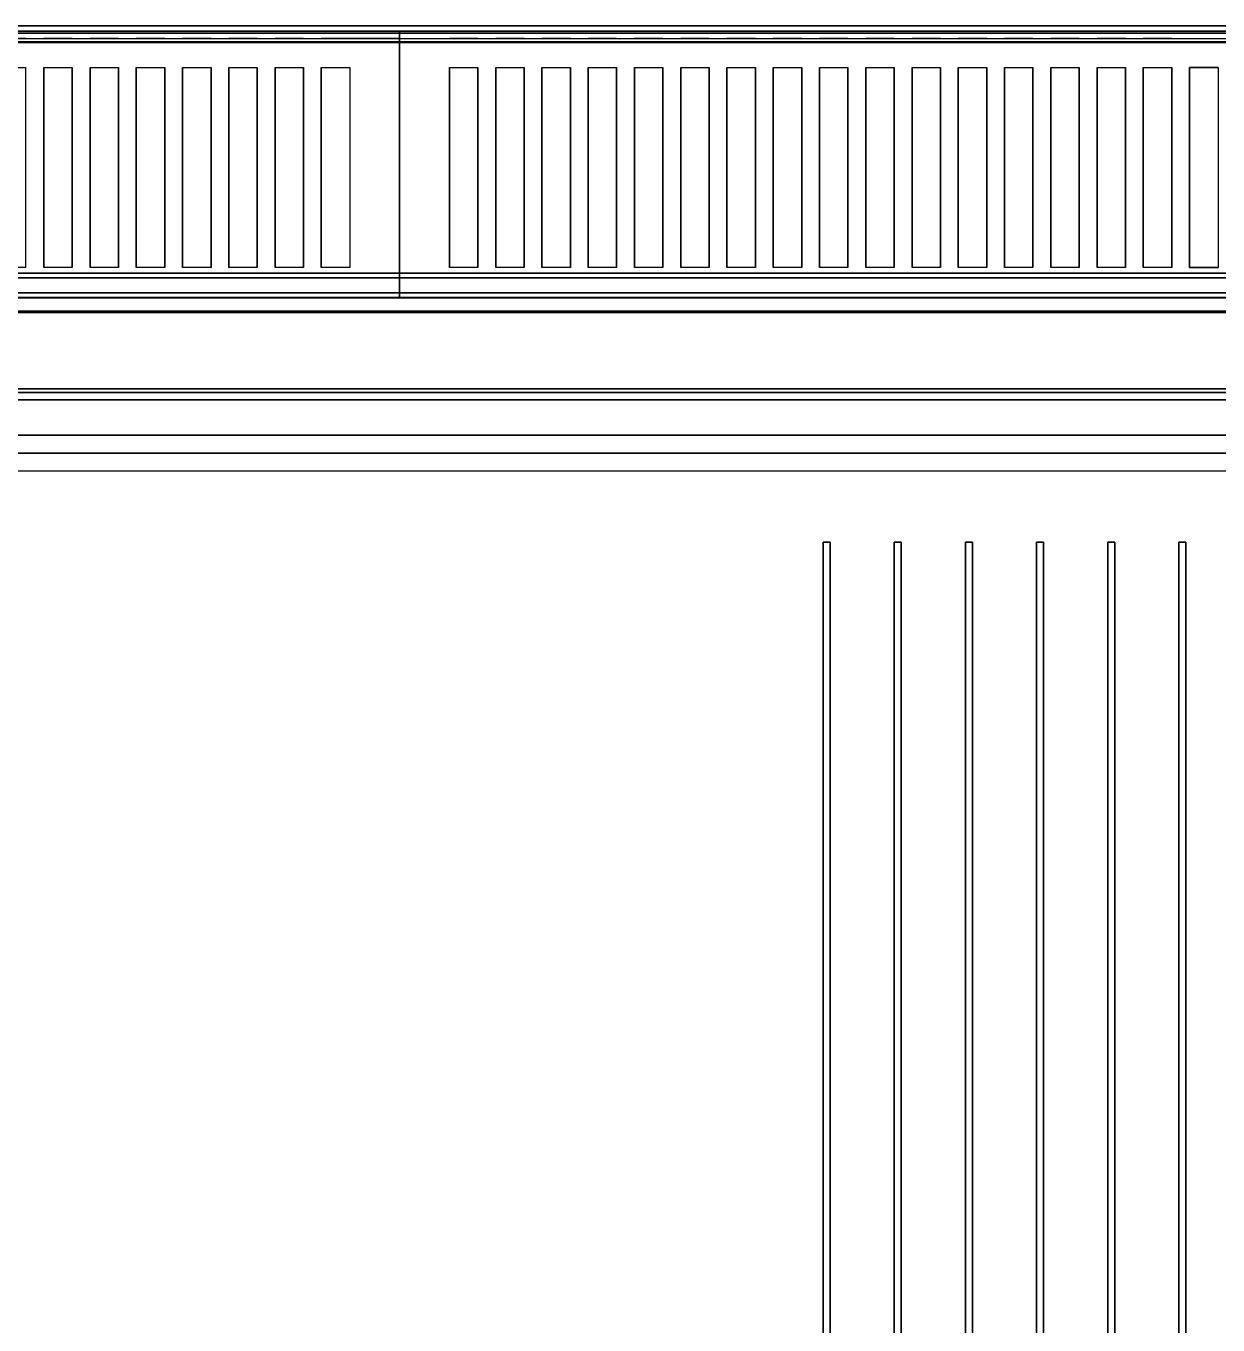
# Model space of a CAD drawing. Extents: x -1 to 801, y -731 to 1.
# Drawn here: x 295 to 630, y -365 to 0 of the extents above; entities that cross this region are included whole.
import ezdxf

# ---------------------------------------------------------------- set-up
doc = ezdxf.new("R2010")
doc.units = 0
for name, color, linetype in [('IQ_200_2D', 1, 'Continuous'), ('IQ_200_3D', 1, 'Continuous'), ('IQ_204_2D', 7, 'Continuous')]:
    doc.layers.add(name, color=color, linetype=linetype)

msp = doc.modelspace()

# ---------------------------------------------------------------- linework, layer by layer
at = {"layer": 'IQ_200_2D'}
msp.add_line((0, 0), (800, 0), dxfattribs=at)
at = {"layer": 'IQ_200_3D'}
for points, invisible_edges in [([(0, -0.34, 912.22), (0, 0, 910.5), (800, 0, 910.5), (800, -0.34, 912.22)], 8), ([(0, 0, 902.7), (0, -0.13, 901.81), (800, -0.13, 901.81), (800, 0, 902.7)], 2), ([(0, -0.13, 901.81), (0, -0.54, 901.01), (800, -0.54, 901.01), (800, -0.13, 901.81)], 10), ([(0, -1.32, 913.68), (0, -0.34, 912.22), (800, -0.34, 912.22), (800, -1.32, 913.68)], 10), ([(0, -0.54, 901.01), (0, -1.19, 900.39), (800, -1.19, 900.39), (800, -0.54, 901.01)], 10), ([(0, -1.19, 900.39), (0, -2, 900), (800, -2, 900), (800, -1.19, 900.39)], 8), ([(0, -2.78, 914.66), (0, -1.32, 913.68), (800, -1.32, 913.68), (800, -2.78, 914.66)], 10), ([(0, -1.5, 956), (0, -1.65, 956.76), (400, -1.65, 956.76), (400, -1.5, 956)], 2), ([(0, -1.54, 916.62), (0, -1.5, 917.01), (400, -1.5, 917.01), (400, -1.54, 916.62)], 8), ([(0, -1.66, 916.23), (0, -1.54, 916.62), (400, -1.54, 916.62), (400, -1.66, 916.23)], 10), ([(0, -1.65, 956.76), (0, -2.08, 957.41), (400, -2.08, 957.41), (400, -1.65, 956.76)], 10), ([(0, -1.85, 915.88), (0, -1.66, 916.23), (400, -1.66, 916.23), (400, -1.85, 915.88)], 10), ([(0, -2.11, 915.58), (0, -1.85, 915.88), (400, -1.85, 915.88), (400, -2.11, 915.58)], 10), ([(0, -2.08, 957.41), (0, -2.72, 957.84), (400, -2.72, 957.84), (400, -2.08, 957.41)], 10), ([(0, -2.71, 915.27), (0, -2.11, 915.58), (400, -2.11, 915.58), (400, -2.71, 915.27)], 10), ([(0, -3.35, 915.07), (0, -2.71, 915.27), (400, -2.71, 915.27), (400, -3.35, 915.07)], 10), ([(0, -2.72, 957.84), (0, -3.48, 958), (400, -3.48, 958), (400, -2.72, 957.84)], 8), ([(0, -4.5, 915), (0, -2.78, 914.66), (800, -2.78, 914.66), (800, -4.5, 915)], 2), ([(0, -4.01, 914.98), (0, -3.35, 915.07), (400, -3.35, 915.07), (400, -4.01, 914.98)], 10), ([(287, -11.66, 957.76), (295, -11.66, 957.76), (295, -3.48, 958), (287, -3.48, 958)], 10), ([(295, -3.48, 958), (300, -3.48, 958), (300, -11.66, 957.76), (295, -11.66, 957.76)], 14), ([(300, -11.66, 957.76), (308, -11.66, 957.76), (308, -3.48, 958), (300, -3.48, 958)], 10), ([(308, -3.48, 958), (313, -3.48, 958), (313, -11.66, 957.76), (308, -11.66, 957.76)], 14), ([(313, -11.66, 957.76), (321, -11.66, 957.76), (321, -3.48, 958), (313, -3.48, 958)], 10), ([(321, -3.48, 958), (326, -3.48, 958), (326, -11.66, 957.76), (321, -11.66, 957.76)], 14), ([(326, -11.66, 957.76), (334, -11.66, 957.76), (334, -3.48, 958), (326, -3.48, 958)], 10), ([(334, -3.48, 958), (339, -3.48, 958), (339, -11.66, 957.76), (334, -11.66, 957.76)], 14), ([(339, -11.66, 957.76), (347, -11.66, 957.76), (347, -3.48, 958), (339, -3.48, 958)], 10), ([(347, -3.48, 958), (352, -3.48, 958), (352, -11.66, 957.76), (347, -11.66, 957.76)], 14), ([(352, -11.66, 957.76), (360, -11.66, 957.76), (360, -3.48, 958), (352, -3.48, 958)], 10), ([(360, -3.48, 958), (365, -3.48, 958), (365, -11.66, 957.76), (360, -11.66, 957.76)], 14), ([(365, -11.66, 957.76), (373, -11.66, 957.76), (373, -3.48, 958), (365, -3.48, 958)], 10), ([(373, -3.48, 958), (378, -3.48, 958), (378, -11.66, 957.76), (373, -11.66, 957.76)], 14), ([(378, -11.66, 957.76), (386, -11.66, 957.76), (386, -3.48, 958), (378, -3.48, 958)], 10), ([(400, -11.66, 957.76), (400, -3.48, 958), (386, -3.48, 958), (386, -11.66, 957.76)], 12), ([(400, -1.5, 956), (400, -1.65, 956.76), (800, -1.65, 956.76), (800, -1.5, 956)], 2), ([(400, -1.54, 916.62), (400, -1.5, 917.01), (800, -1.5, 917.01), (800, -1.54, 916.62)], 8), ([(400, -1.66, 916.23), (400, -1.54, 916.62), (800, -1.54, 916.62), (800, -1.66, 916.23)], 10), ([(400, -1.65, 956.76), (400, -2.08, 957.41), (800, -2.08, 957.41), (800, -1.65, 956.76)], 10), ([(400, -1.85, 915.88), (400, -1.66, 916.23), (800, -1.66, 916.23), (800, -1.85, 915.88)], 10), ([(400, -2.11, 915.58), (400, -1.85, 915.88), (800, -1.85, 915.88), (800, -2.11, 915.58)], 10), ([(400, -2.08, 957.41), (400, -2.72, 957.84), (800, -2.72, 957.84), (800, -2.08, 957.41)], 10), ([(400, -2.71, 915.27), (400, -2.11, 915.58), (800, -2.11, 915.58), (800, -2.71, 915.27)], 10), ([(400, -3.35, 915.07), (400, -2.71, 915.27), (800, -2.71, 915.27), (800, -3.35, 915.07)], 10), ([(400, -2.72, 957.84), (400, -3.48, 958), (800, -3.48, 958), (800, -2.72, 957.84)], 8), ([(400, -4.01, 914.98), (400, -3.35, 915.07), (800, -3.35, 915.07), (800, -4.01, 914.98)], 10), ([(400, -11.66, 957.76), (400, -3.48, 958), (414, -3.48, 958), (414, -11.66, 957.76)], 12), ([(414, -11.66, 957.76), (422, -11.66, 957.76), (422, -3.48, 958), (414, -3.48, 958)], 10), ([(422, -3.48, 958), (427, -3.48, 958), (427, -11.66, 957.76), (422, -11.66, 957.76)], 14), ([(427, -11.66, 957.76), (435, -11.66, 957.76), (435, -3.48, 958), (427, -3.48, 958)], 10), ([(435, -3.48, 958), (440, -3.48, 958), (440, -11.66, 957.76), (435, -11.66, 957.76)], 14), ([(440, -11.66, 957.76), (448, -11.66, 957.76), (448, -3.48, 958), (440, -3.48, 958)], 10), ([(448, -3.48, 958), (453, -3.48, 958), (453, -11.66, 957.76), (448, -11.66, 957.76)], 14), ([(453, -11.66, 957.76), (461, -11.66, 957.76), (461, -3.48, 958), (453, -3.48, 958)], 10), ([(461, -3.48, 958), (466, -3.48, 958), (466, -11.66, 957.76), (461, -11.66, 957.76)], 14), ([(466, -11.66, 957.76), (474, -11.66, 957.76), (474, -3.48, 958), (466, -3.48, 958)], 10), ([(474, -3.48, 958), (479, -3.48, 958), (479, -11.66, 957.76), (474, -11.66, 957.76)], 14), ([(479, -11.66, 957.76), (487, -11.66, 957.76), (487, -3.48, 958), (479, -3.48, 958)], 10), ([(487, -3.48, 958), (492, -3.48, 958), (492, -11.66, 957.76), (487, -11.66, 957.76)], 14), ([(492, -11.66, 957.76), (500, -11.66, 957.76), (500, -3.48, 958), (492, -3.48, 958)], 10), ([(500, -3.48, 958), (505, -3.48, 958), (505, -11.66, 957.76), (500, -11.66, 957.76)], 14), ([(505, -11.66, 957.76), (513, -11.66, 957.76), (513, -3.48, 958), (505, -3.48, 958)], 10), ([(513, -3.48, 958), (518, -3.48, 958), (518, -11.66, 957.76), (513, -11.66, 957.76)], 14), ([(518, -11.66, 957.76), (526, -11.66, 957.76), (526, -3.48, 958), (518, -3.48, 958)], 10), ([(526, -3.48, 958), (531, -3.48, 958), (531, -11.66, 957.76), (526, -11.66, 957.76)], 14), ([(531, -11.66, 957.76), (539, -11.66, 957.76), (539, -3.48, 958), (531, -3.48, 958)], 10), ([(539, -3.48, 958), (544, -3.48, 958), (544, -11.66, 957.76), (539, -11.66, 957.76)], 14), ([(544, -11.66, 957.76), (552, -11.66, 957.76), (552, -3.48, 958), (544, -3.48, 958)], 10), ([(552, -3.48, 958), (557, -3.48, 958), (557, -11.66, 957.76), (552, -11.66, 957.76)], 14), ([(557, -11.66, 957.76), (565, -11.66, 957.76), (565, -3.48, 958), (557, -3.48, 958)], 10), ([(565, -3.48, 958), (570, -3.48, 958), (570, -11.66, 957.76), (565, -11.66, 957.76)], 14), ([(570, -11.66, 957.76), (578, -11.66, 957.76), (578, -3.48, 958), (570, -3.48, 958)], 10), ([(578, -3.48, 958), (583, -3.48, 958), (583, -11.66, 957.76), (578, -11.66, 957.76)], 14), ([(583, -11.66, 957.76), (591, -11.66, 957.76), (591, -3.48, 958), (583, -3.48, 958)], 10), ([(591, -3.48, 958), (596, -3.48, 958), (596, -11.66, 957.76), (591, -11.66, 957.76)], 14), ([(596, -11.66, 957.76), (604, -11.66, 957.76), (604, -3.48, 958), (596, -3.48, 958)], 10), ([(604, -3.48, 958), (609, -3.48, 958), (609, -11.66, 957.76), (604, -11.66, 957.76)], 14), ([(609, -11.66, 957.76), (617, -11.66, 957.76), (617, -3.48, 958), (609, -3.48, 958)], 10), ([(617, -3.48, 958), (622, -3.48, 958), (622, -11.66, 957.76), (617, -11.66, 957.76)], 14), ([(630, -11.66, 957.76), (622, -11.66, 957.76), (622, -3.48, 958), (630, -3.48, 958)], 10), ([(0, -4.68, 915), (0, -4.01, 914.98), (400, -4.01, 914.98), (400, -4.68, 915)], 2), ([(400, -4.68, 915), (400, -4.01, 914.98), (800, -4.01, 914.98), (800, -4.68, 915)], 2), ([(295, -18.77, 956.91), (295, -11.66, 957.76), (300, -11.66, 957.76), (300, -18.77, 956.91)], 10), ([(308, -18.77, 956.91), (308, -11.66, 957.76), (313, -11.66, 957.76), (313, -18.77, 956.91)], 10), ([(321, -18.77, 956.91), (321, -11.66, 957.76), (326, -11.66, 957.76), (326, -18.77, 956.91)], 10), ([(334, -18.77, 956.91), (334, -11.66, 957.76), (339, -11.66, 957.76), (339, -18.77, 956.91)], 10), ([(347, -18.77, 956.91), (347, -11.66, 957.76), (352, -11.66, 957.76), (352, -18.77, 956.91)], 10), ([(360, -18.77, 956.91), (360, -11.66, 957.76), (365, -11.66, 957.76), (365, -18.77, 956.91)], 10), ([(373, -18.77, 956.91), (373, -11.66, 957.76), (378, -11.66, 957.76), (378, -18.77, 956.91)], 10), ([(400, -18.77, 956.91), (400, -11.66, 957.76), (386, -11.66, 957.76), (386, -18.77, 956.91)], 10), ([(400, -18.77, 956.91), (400, -11.66, 957.76), (414, -11.66, 957.76), (414, -18.77, 956.91)], 10), ([(422, -18.77, 956.91), (422, -11.66, 957.76), (427, -11.66, 957.76), (427, -18.77, 956.91)], 10), ([(435, -18.77, 956.91), (435, -11.66, 957.76), (440, -11.66, 957.76), (440, -18.77, 956.91)], 10), ([(448, -18.77, 956.91), (448, -11.66, 957.76), (453, -11.66, 957.76), (453, -18.77, 956.91)], 10), ([(461, -18.77, 956.91), (461, -11.66, 957.76), (466, -11.66, 957.76), (466, -18.77, 956.91)], 10), ([(474, -18.77, 956.91), (474, -11.66, 957.76), (479, -11.66, 957.76), (479, -18.77, 956.91)], 10), ([(487, -18.77, 956.91), (487, -11.66, 957.76), (492, -11.66, 957.76), (492, -18.77, 956.91)], 10), ([(500, -18.77, 956.91), (500, -11.66, 957.76), (505, -11.66, 957.76), (505, -18.77, 956.91)], 10), ([(513, -18.77, 956.91), (513, -11.66, 957.76), (518, -11.66, 957.76), (518, -18.77, 956.91)], 10), ([(526, -18.77, 956.91), (526, -11.66, 957.76), (531, -11.66, 957.76), (531, -18.77, 956.91)], 10), ([(539, -18.77, 956.91), (539, -11.66, 957.76), (544, -11.66, 957.76), (544, -18.77, 956.91)], 10), ([(552, -18.77, 956.91), (552, -11.66, 957.76), (557, -11.66, 957.76), (557, -18.77, 956.91)], 10), ([(565, -18.77, 956.91), (565, -11.66, 957.76), (570, -11.66, 957.76), (570, -18.77, 956.91)], 10), ([(578, -18.77, 956.91), (578, -11.66, 957.76), (583, -11.66, 957.76), (583, -18.77, 956.91)], 10), ([(591, -18.77, 956.91), (591, -11.66, 957.76), (596, -11.66, 957.76), (596, -18.77, 956.91)], 10), ([(604, -18.77, 956.91), (604, -11.66, 957.76), (609, -11.66, 957.76), (609, -18.77, 956.91)], 10), ([(617, -18.77, 956.91), (617, -11.66, 957.76), (622, -11.66, 957.76), (622, -18.77, 956.91)], 10), ([(295, -25.77, 955.45), (295, -18.77, 956.91), (300, -18.77, 956.91), (300, -25.77, 955.45)], 10), ([(308, -25.77, 955.45), (308, -18.77, 956.91), (313, -18.77, 956.91), (313, -25.77, 955.45)], 10), ([(321, -25.77, 955.45), (321, -18.77, 956.91), (326, -18.77, 956.91), (326, -25.77, 955.45)], 10), ([(334, -25.77, 955.45), (334, -18.77, 956.91), (339, -18.77, 956.91), (339, -25.77, 955.45)], 10), ([(347, -25.77, 955.45), (347, -18.77, 956.91), (352, -18.77, 956.91), (352, -25.77, 955.45)], 10), ([(360, -25.77, 955.45), (360, -18.77, 956.91), (365, -18.77, 956.91), (365, -25.77, 955.45)], 10), ([(373, -25.77, 955.45), (373, -18.77, 956.91), (378, -18.77, 956.91), (378, -25.77, 955.45)], 10), ([(400, -25.77, 955.45), (400, -18.77, 956.91), (386, -18.77, 956.91), (386, -25.77, 955.45)], 10), ([(400, -25.77, 955.45), (400, -18.77, 956.91), (414, -18.77, 956.91), (414, -25.77, 955.45)], 10), ([(422, -25.77, 955.45), (422, -18.77, 956.91), (427, -18.77, 956.91), (427, -25.77, 955.45)], 10), ([(435, -25.77, 955.45), (435, -18.77, 956.91), (440, -18.77, 956.91), (440, -25.77, 955.45)], 10), ([(448, -25.77, 955.45), (448, -18.77, 956.91), (453, -18.77, 956.91), (453, -25.77, 955.45)], 10), ([(461, -25.77, 955.45), (461, -18.77, 956.91), (466, -18.77, 956.91), (466, -25.77, 955.45)], 10), ([(474, -25.77, 955.45), (474, -18.77, 956.91), (479, -18.77, 956.91), (479, -25.77, 955.45)], 10), ([(487, -25.77, 955.45), (487, -18.77, 956.91), (492, -18.77, 956.91), (492, -25.77, 955.45)], 10), ([(500, -25.77, 955.45), (500, -18.77, 956.91), (505, -18.77, 956.91), (505, -25.77, 955.45)], 10), ([(513, -25.77, 955.45), (513, -18.77, 956.91), (518, -18.77, 956.91), (518, -25.77, 955.45)], 10), ([(526, -25.77, 955.45), (526, -18.77, 956.91), (531, -18.77, 956.91), (531, -25.77, 955.45)], 10), ([(539, -25.77, 955.45), (539, -18.77, 956.91), (544, -18.77, 956.91), (544, -25.77, 955.45)], 10), ([(552, -25.77, 955.45), (552, -18.77, 956.91), (557, -18.77, 956.91), (557, -25.77, 955.45)], 10), ([(565, -25.77, 955.45), (565, -18.77, 956.91), (570, -18.77, 956.91), (570, -25.77, 955.45)], 10), ([(578, -25.77, 955.45), (578, -18.77, 956.91), (583, -18.77, 956.91), (583, -25.77, 955.45)], 10), ([(591, -25.77, 955.45), (591, -18.77, 956.91), (596, -18.77, 956.91), (596, -25.77, 955.45)], 10), ([(604, -25.77, 955.45), (604, -18.77, 956.91), (609, -18.77, 956.91), (609, -25.77, 955.45)], 10), ([(617, -25.77, 955.45), (617, -18.77, 956.91), (622, -18.77, 956.91), (622, -25.77, 955.45)], 10), ([(295, -32.62, 953.39), (295, -25.77, 955.45), (300, -25.77, 955.45), (300, -32.62, 953.39)], 10), ([(308, -32.62, 953.39), (308, -25.77, 955.45), (313, -25.77, 955.45), (313, -32.62, 953.39)], 10), ([(321, -32.62, 953.39), (321, -25.77, 955.45), (326, -25.77, 955.45), (326, -32.62, 953.39)], 10), ([(334, -32.62, 953.39), (334, -25.77, 955.45), (339, -25.77, 955.45), (339, -32.62, 953.39)], 10), ([(347, -32.62, 953.39), (347, -25.77, 955.45), (352, -25.77, 955.45), (352, -32.62, 953.39)], 10), ([(360, -32.62, 953.39), (360, -25.77, 955.45), (365, -25.77, 955.45), (365, -32.62, 953.39)], 10), ([(373, -32.62, 953.39), (373, -25.77, 955.45), (378, -25.77, 955.45), (378, -32.62, 953.39)], 10), ([(400, -32.62, 953.39), (400, -25.77, 955.45), (386, -25.77, 955.45), (386, -32.62, 953.39)], 10), ([(400, -32.62, 953.39), (400, -25.77, 955.45), (414, -25.77, 955.45), (414, -32.62, 953.39)], 10), ([(422, -32.62, 953.39), (422, -25.77, 955.45), (427, -25.77, 955.45), (427, -32.62, 953.39)], 10), ([(435, -32.62, 953.39), (435, -25.77, 955.45), (440, -25.77, 955.45), (440, -32.62, 953.39)], 10), ([(448, -32.62, 953.39), (448, -25.77, 955.45), (453, -25.77, 955.45), (453, -32.62, 953.39)], 10), ([(461, -32.62, 953.39), (461, -25.77, 955.45), (466, -25.77, 955.45), (466, -32.62, 953.39)], 10), ([(474, -32.62, 953.39), (474, -25.77, 955.45), (479, -25.77, 955.45), (479, -32.62, 953.39)], 10), ([(487, -32.62, 953.39), (487, -25.77, 955.45), (492, -25.77, 955.45), (492, -32.62, 953.39)], 10), ([(500, -32.62, 953.39), (500, -25.77, 955.45), (505, -25.77, 955.45), (505, -32.62, 953.39)], 10), ([(513, -32.62, 953.39), (513, -25.77, 955.45), (518, -25.77, 955.45), (518, -32.62, 953.39)], 10), ([(526, -32.62, 953.39), (526, -25.77, 955.45), (531, -25.77, 955.45), (531, -32.62, 953.39)], 10), ([(539, -32.62, 953.39), (539, -25.77, 955.45), (544, -25.77, 955.45), (544, -32.62, 953.39)], 10), ([(552, -32.62, 953.39), (552, -25.77, 955.45), (557, -25.77, 955.45), (557, -32.62, 953.39)], 10), ([(565, -32.62, 953.39), (565, -25.77, 955.45), (570, -25.77, 955.45), (570, -32.62, 953.39)], 10), ([(578, -32.62, 953.39), (578, -25.77, 955.45), (583, -25.77, 955.45), (583, -32.62, 953.39)], 10), ([(591, -32.62, 953.39), (591, -25.77, 955.45), (596, -25.77, 955.45), (596, -32.62, 953.39)], 10), ([(604, -32.62, 953.39), (604, -25.77, 955.45), (609, -25.77, 955.45), (609, -32.62, 953.39)], 10), ([(617, -32.62, 953.39), (617, -25.77, 955.45), (622, -25.77, 955.45), (622, -32.62, 953.39)], 10), ([(295, -39.27, 950.75), (295, -32.62, 953.39), (300, -32.62, 953.39), (300, -39.27, 950.75)], 10), ([(308, -39.27, 950.75), (308, -32.62, 953.39), (313, -32.62, 953.39), (313, -39.27, 950.75)], 10), ([(321, -39.27, 950.75), (321, -32.62, 953.39), (326, -32.62, 953.39), (326, -39.27, 950.75)], 10), ([(334, -39.27, 950.75), (334, -32.62, 953.39), (339, -32.62, 953.39), (339, -39.27, 950.75)], 10), ([(347, -39.27, 950.75), (347, -32.62, 953.39), (352, -32.62, 953.39), (352, -39.27, 950.75)], 10), ([(360, -39.27, 950.75), (360, -32.62, 953.39), (365, -32.62, 953.39), (365, -39.27, 950.75)], 10), ([(373, -39.27, 950.75), (373, -32.62, 953.39), (378, -32.62, 953.39), (378, -39.27, 950.75)], 10), ([(400, -39.27, 950.75), (400, -32.62, 953.39), (386, -32.62, 953.39), (386, -39.27, 950.75)], 10), ([(400, -39.27, 950.75), (400, -32.62, 953.39), (414, -32.62, 953.39), (414, -39.27, 950.75)], 10), ([(422, -39.27, 950.75), (422, -32.62, 953.39), (427, -32.62, 953.39), (427, -39.27, 950.75)], 10), ([(435, -39.27, 950.75), (435, -32.62, 953.39), (440, -32.62, 953.39), (440, -39.27, 950.75)], 10), ([(448, -39.27, 950.75), (448, -32.62, 953.39), (453, -32.62, 953.39), (453, -39.27, 950.75)], 10), ([(461, -39.27, 950.75), (461, -32.62, 953.39), (466, -32.62, 953.39), (466, -39.27, 950.75)], 10), ([(474, -39.27, 950.75), (474, -32.62, 953.39), (479, -32.62, 953.39), (479, -39.27, 950.75)], 10), ([(487, -39.27, 950.75), (487, -32.62, 953.39), (492, -32.62, 953.39), (492, -39.27, 950.75)], 10), ([(500, -39.27, 950.75), (500, -32.62, 953.39), (505, -32.62, 953.39), (505, -39.27, 950.75)], 10), ([(513, -39.27, 950.75), (513, -32.62, 953.39), (518, -32.62, 953.39), (518, -39.27, 950.75)], 10), ([(526, -39.27, 950.75), (526, -32.62, 953.39), (531, -32.62, 953.39), (531, -39.27, 950.75)], 10), ([(539, -39.27, 950.75), (539, -32.62, 953.39), (544, -32.62, 953.39), (544, -39.27, 950.75)], 10), ([(552, -39.27, 950.75), (552, -32.62, 953.39), (557, -32.62, 953.39), (557, -39.27, 950.75)], 10), ([(565, -39.27, 950.75), (565, -32.62, 953.39), (570, -32.62, 953.39), (570, -39.27, 950.75)], 10), ([(578, -39.27, 950.75), (578, -32.62, 953.39), (583, -32.62, 953.39), (583, -39.27, 950.75)], 10), ([(591, -39.27, 950.75), (591, -32.62, 953.39), (596, -32.62, 953.39), (596, -39.27, 950.75)], 10), ([(604, -39.27, 950.75), (604, -32.62, 953.39), (609, -32.62, 953.39), (609, -39.27, 950.75)], 10), ([(617, -39.27, 950.75), (617, -32.62, 953.39), (622, -32.62, 953.39), (622, -39.27, 950.75)], 10), ([(295, -45.67, 947.54), (295, -39.27, 950.75), (300, -39.27, 950.75), (300, -45.67, 947.54)], 10), ([(308, -45.67, 947.54), (308, -39.27, 950.75), (313, -39.27, 950.75), (313, -45.67, 947.54)], 10), ([(321, -45.67, 947.54), (321, -39.27, 950.75), (326, -39.27, 950.75), (326, -45.67, 947.54)], 10), ([(334, -45.67, 947.54), (334, -39.27, 950.75), (339, -39.27, 950.75), (339, -45.67, 947.54)], 10), ([(347, -45.67, 947.54), (347, -39.27, 950.75), (352, -39.27, 950.75), (352, -45.67, 947.54)], 10), ([(360, -45.67, 947.54), (360, -39.27, 950.75), (365, -39.27, 950.75), (365, -45.67, 947.54)], 10), ([(373, -45.67, 947.54), (373, -39.27, 950.75), (378, -39.27, 950.75), (378, -45.67, 947.54)], 10), ([(400, -45.67, 947.54), (400, -39.27, 950.75), (386, -39.27, 950.75), (386, -45.67, 947.54)], 10), ([(400, -45.67, 947.54), (400, -39.27, 950.75), (414, -39.27, 950.75), (414, -45.67, 947.54)], 10), ([(422, -45.67, 947.54), (422, -39.27, 950.75), (427, -39.27, 950.75), (427, -45.67, 947.54)], 10), ([(435, -45.67, 947.54), (435, -39.27, 950.75), (440, -39.27, 950.75), (440, -45.67, 947.54)], 10), ([(448, -45.67, 947.54), (448, -39.27, 950.75), (453, -39.27, 950.75), (453, -45.67, 947.54)], 10), ([(461, -45.67, 947.54), (461, -39.27, 950.75), (466, -39.27, 950.75), (466, -45.67, 947.54)], 10), ([(474, -45.67, 947.54), (474, -39.27, 950.75), (479, -39.27, 950.75), (479, -45.67, 947.54)], 10), ([(487, -45.67, 947.54), (487, -39.27, 950.75), (492, -39.27, 950.75), (492, -45.67, 947.54)], 10), ([(500, -45.67, 947.54), (500, -39.27, 950.75), (505, -39.27, 950.75), (505, -45.67, 947.54)], 10), ([(513, -45.67, 947.54), (513, -39.27, 950.75), (518, -39.27, 950.75), (518, -45.67, 947.54)], 10), ([(526, -45.67, 947.54), (526, -39.27, 950.75), (531, -39.27, 950.75), (531, -45.67, 947.54)], 10), ([(539, -45.67, 947.54), (539, -39.27, 950.75), (544, -39.27, 950.75), (544, -45.67, 947.54)], 10), ([(552, -45.67, 947.54), (552, -39.27, 950.75), (557, -39.27, 950.75), (557, -45.67, 947.54)], 10), ([(565, -45.67, 947.54), (565, -39.27, 950.75), (570, -39.27, 950.75), (570, -45.67, 947.54)], 10), ([(578, -45.67, 947.54), (578, -39.27, 950.75), (583, -39.27, 950.75), (583, -45.67, 947.54)], 10), ([(591, -45.67, 947.54), (591, -39.27, 950.75), (596, -39.27, 950.75), (596, -45.67, 947.54)], 10), ([(604, -45.67, 947.54), (604, -39.27, 950.75), (609, -39.27, 950.75), (609, -45.67, 947.54)], 10), ([(617, -45.67, 947.54), (617, -39.27, 950.75), (622, -39.27, 950.75), (622, -45.67, 947.54)], 10), ([(295, -51.77, 943.8), (295, -45.67, 947.54), (300, -45.67, 947.54), (300, -51.77, 943.8)], 10), ([(308, -51.77, 943.8), (308, -45.67, 947.54), (313, -45.67, 947.54), (313, -51.77, 943.8)], 10), ([(321, -51.77, 943.8), (321, -45.67, 947.54), (326, -45.67, 947.54), (326, -51.77, 943.8)], 10), ([(334, -51.77, 943.8), (334, -45.67, 947.54), (339, -45.67, 947.54), (339, -51.77, 943.8)], 10), ([(347, -51.77, 943.8), (347, -45.67, 947.54), (352, -45.67, 947.54), (352, -51.77, 943.8)], 10), ([(360, -51.77, 943.8), (360, -45.67, 947.54), (365, -45.67, 947.54), (365, -51.77, 943.8)], 10), ([(373, -51.77, 943.8), (373, -45.67, 947.54), (378, -45.67, 947.54), (378, -51.77, 943.8)], 10), ([(400, -51.77, 943.8), (400, -45.67, 947.54), (386, -45.67, 947.54), (386, -51.77, 943.8)], 10), ([(400, -51.77, 943.8), (400, -45.67, 947.54), (414, -45.67, 947.54), (414, -51.77, 943.8)], 10), ([(422, -51.77, 943.8), (422, -45.67, 947.54), (427, -45.67, 947.54), (427, -51.77, 943.8)], 10), ([(435, -51.77, 943.8), (435, -45.67, 947.54), (440, -45.67, 947.54), (440, -51.77, 943.8)], 10), ([(448, -51.77, 943.8), (448, -45.67, 947.54), (453, -45.67, 947.54), (453, -51.77, 943.8)], 10), ([(461, -51.77, 943.8), (461, -45.67, 947.54), (466, -45.67, 947.54), (466, -51.77, 943.8)], 10), ([(474, -51.77, 943.8), (474, -45.67, 947.54), (479, -45.67, 947.54), (479, -51.77, 943.8)], 10), ([(487, -51.77, 943.8), (487, -45.67, 947.54), (492, -45.67, 947.54), (492, -51.77, 943.8)], 10), ([(500, -51.77, 943.8), (500, -45.67, 947.54), (505, -45.67, 947.54), (505, -51.77, 943.8)], 10), ([(513, -51.77, 943.8), (513, -45.67, 947.54), (518, -45.67, 947.54), (518, -51.77, 943.8)], 10), ([(526, -51.77, 943.8), (526, -45.67, 947.54), (531, -45.67, 947.54), (531, -51.77, 943.8)], 10), ([(539, -51.77, 943.8), (539, -45.67, 947.54), (544, -45.67, 947.54), (544, -51.77, 943.8)], 10), ([(552, -51.77, 943.8), (552, -45.67, 947.54), (557, -45.67, 947.54), (557, -51.77, 943.8)], 10), ([(565, -51.77, 943.8), (565, -45.67, 947.54), (570, -45.67, 947.54), (570, -51.77, 943.8)], 10), ([(578, -51.77, 943.8), (578, -45.67, 947.54), (583, -45.67, 947.54), (583, -51.77, 943.8)], 10), ([(591, -51.77, 943.8), (591, -45.67, 947.54), (596, -45.67, 947.54), (596, -51.77, 943.8)], 10), ([(604, -51.77, 943.8), (604, -45.67, 947.54), (609, -45.67, 947.54), (609, -51.77, 943.8)], 10), ([(617, -51.77, 943.8), (617, -45.67, 947.54), (622, -45.67, 947.54), (622, -51.77, 943.8)], 10), ([(295, -57.52, 939.54), (295, -51.77, 943.8), (300, -51.77, 943.8), (300, -57.52, 939.54)], 10), ([(308, -57.52, 939.54), (308, -51.77, 943.8), (313, -51.77, 943.8), (313, -57.52, 939.54)], 10), ([(321, -57.52, 939.54), (321, -51.77, 943.8), (326, -51.77, 943.8), (326, -57.52, 939.54)], 10), ([(334, -57.52, 939.54), (334, -51.77, 943.8), (339, -51.77, 943.8), (339, -57.52, 939.54)], 10), ([(347, -57.52, 939.54), (347, -51.77, 943.8), (352, -51.77, 943.8), (352, -57.52, 939.54)], 10), ([(360, -57.52, 939.54), (360, -51.77, 943.8), (365, -51.77, 943.8), (365, -57.52, 939.54)], 10), ([(373, -57.52, 939.54), (373, -51.77, 943.8), (378, -51.77, 943.8), (378, -57.52, 939.54)], 10), ([(400, -57.52, 939.54), (400, -51.77, 943.8), (386, -51.77, 943.8), (386, -57.52, 939.54)], 10), ([(400, -57.52, 939.54), (400, -51.77, 943.8), (414, -51.77, 943.8), (414, -57.52, 939.54)], 10), ([(422, -57.52, 939.54), (422, -51.77, 943.8), (427, -51.77, 943.8), (427, -57.52, 939.54)], 10), ([(435, -57.52, 939.54), (435, -51.77, 943.8), (440, -51.77, 943.8), (440, -57.52, 939.54)], 10), ([(448, -57.52, 939.54), (448, -51.77, 943.8), (453, -51.77, 943.8), (453, -57.52, 939.54)], 10), ([(461, -57.52, 939.54), (461, -51.77, 943.8), (466, -51.77, 943.8), (466, -57.52, 939.54)], 10), ([(474, -57.52, 939.54), (474, -51.77, 943.8), (479, -51.77, 943.8), (479, -57.52, 939.54)], 10), ([(487, -57.52, 939.54), (487, -51.77, 943.8), (492, -51.77, 943.8), (492, -57.52, 939.54)], 10), ([(500, -57.52, 939.54), (500, -51.77, 943.8), (505, -51.77, 943.8), (505, -57.52, 939.54)], 10), ([(513, -57.52, 939.54), (513, -51.77, 943.8), (518, -51.77, 943.8), (518, -57.52, 939.54)], 10), ([(526, -57.52, 939.54), (526, -51.77, 943.8), (531, -51.77, 943.8), (531, -57.52, 939.54)], 10), ([(539, -57.52, 939.54), (539, -51.77, 943.8), (544, -51.77, 943.8), (544, -57.52, 939.54)], 10), ([(552, -57.52, 939.54), (552, -51.77, 943.8), (557, -51.77, 943.8), (557, -57.52, 939.54)], 10), ([(565, -57.52, 939.54), (565, -51.77, 943.8), (570, -51.77, 943.8), (570, -57.52, 939.54)], 10), ([(578, -57.52, 939.54), (578, -51.77, 943.8), (583, -51.77, 943.8), (583, -57.52, 939.54)], 10), ([(591, -57.52, 939.54), (591, -51.77, 943.8), (596, -51.77, 943.8), (596, -57.52, 939.54)], 10), ([(604, -57.52, 939.54), (604, -51.77, 943.8), (609, -51.77, 943.8), (609, -57.52, 939.54)], 10), ([(617, -57.52, 939.54), (617, -51.77, 943.8), (622, -51.77, 943.8), (622, -57.52, 939.54)], 10), ([(295, -62.88, 934.81), (295, -57.52, 939.54), (300, -57.52, 939.54), (300, -62.88, 934.81)], 10), ([(308, -62.88, 934.81), (308, -57.52, 939.54), (313, -57.52, 939.54), (313, -62.88, 934.81)], 10), ([(321, -62.88, 934.81), (321, -57.52, 939.54), (326, -57.52, 939.54), (326, -62.88, 934.81)], 10), ([(334, -62.88, 934.81), (334, -57.52, 939.54), (339, -57.52, 939.54), (339, -62.88, 934.81)], 10), ([(347, -62.88, 934.81), (347, -57.52, 939.54), (352, -57.52, 939.54), (352, -62.88, 934.81)], 10), ([(360, -62.88, 934.81), (360, -57.52, 939.54), (365, -57.52, 939.54), (365, -62.88, 934.81)], 10), ([(373, -62.88, 934.81), (373, -57.52, 939.54), (378, -57.52, 939.54), (378, -62.88, 934.81)], 10), ([(400, -62.88, 934.81), (400, -57.52, 939.54), (386, -57.52, 939.54), (386, -62.88, 934.81)], 10), ([(400, -62.88, 934.81), (400, -57.52, 939.54), (414, -57.52, 939.54), (414, -62.88, 934.81)], 10), ([(422, -62.88, 934.81), (422, -57.52, 939.54), (427, -57.52, 939.54), (427, -62.88, 934.81)], 10), ([(435, -62.88, 934.81), (435, -57.52, 939.54), (440, -57.52, 939.54), (440, -62.88, 934.81)], 10), ([(448, -62.88, 934.81), (448, -57.52, 939.54), (453, -57.52, 939.54), (453, -62.88, 934.81)], 10), ([(461, -62.88, 934.81), (461, -57.52, 939.54), (466, -57.52, 939.54), (466, -62.88, 934.81)], 10), ([(474, -62.88, 934.81), (474, -57.52, 939.54), (479, -57.52, 939.54), (479, -62.88, 934.81)], 10), ([(487, -62.88, 934.81), (487, -57.52, 939.54), (492, -57.52, 939.54), (492, -62.88, 934.81)], 10), ([(500, -62.88, 934.81), (500, -57.52, 939.54), (505, -57.52, 939.54), (505, -62.88, 934.81)], 10), ([(513, -62.88, 934.81), (513, -57.52, 939.54), (518, -57.52, 939.54), (518, -62.88, 934.81)], 10), ([(526, -62.88, 934.81), (526, -57.52, 939.54), (531, -57.52, 939.54), (531, -62.88, 934.81)], 10), ([(539, -62.88, 934.81), (539, -57.52, 939.54), (544, -57.52, 939.54), (544, -62.88, 934.81)], 10), ([(552, -62.88, 934.81), (552, -57.52, 939.54), (557, -57.52, 939.54), (557, -62.88, 934.81)], 10), ([(565, -62.88, 934.81), (565, -57.52, 939.54), (570, -57.52, 939.54), (570, -62.88, 934.81)], 10), ([(578, -62.88, 934.81), (578, -57.52, 939.54), (583, -57.52, 939.54), (583, -62.88, 934.81)], 10), ([(591, -62.88, 934.81), (591, -57.52, 939.54), (596, -57.52, 939.54), (596, -62.88, 934.81)], 10), ([(604, -62.88, 934.81), (604, -57.52, 939.54), (609, -57.52, 939.54), (609, -62.88, 934.81)], 10), ([(617, -62.88, 934.81), (617, -57.52, 939.54), (622, -57.52, 939.54), (622, -62.88, 934.81)], 10), ([(295, -67.82, 929.63), (295, -62.88, 934.81), (300, -62.88, 934.81), (300, -67.82, 929.63)], 10), ([(308, -67.82, 929.63), (308, -62.88, 934.81), (313, -62.88, 934.81), (313, -67.82, 929.63)], 10), ([(321, -67.82, 929.63), (321, -62.88, 934.81), (326, -62.88, 934.81), (326, -67.82, 929.63)], 10), ([(334, -67.82, 929.63), (334, -62.88, 934.81), (339, -62.88, 934.81), (339, -67.82, 929.63)], 10), ([(347, -67.82, 929.63), (347, -62.88, 934.81), (352, -62.88, 934.81), (352, -67.82, 929.63)], 10), ([(360, -67.82, 929.63), (360, -62.88, 934.81), (365, -62.88, 934.81), (365, -67.82, 929.63)], 10), ([(373, -67.82, 929.63), (373, -62.88, 934.81), (378, -62.88, 934.81), (378, -67.82, 929.63)], 10), ([(400, -67.82, 929.63), (400, -62.88, 934.81), (386, -62.88, 934.81), (386, -67.82, 929.63)], 10), ([(400, -67.82, 929.63), (400, -62.88, 934.81), (414, -62.88, 934.81), (414, -67.82, 929.63)], 10), ([(422, -67.82, 929.63), (422, -62.88, 934.81), (427, -62.88, 934.81), (427, -67.82, 929.63)], 10), ([(435, -67.82, 929.63), (435, -62.88, 934.81), (440, -62.88, 934.81), (440, -67.82, 929.63)], 10), ([(448, -67.82, 929.63), (448, -62.88, 934.81), (453, -62.88, 934.81), (453, -67.82, 929.63)], 10), ([(461, -67.82, 929.63), (461, -62.88, 934.81), (466, -62.88, 934.81), (466, -67.82, 929.63)], 10), ([(474, -67.82, 929.63), (474, -62.88, 934.81), (479, -62.88, 934.81), (479, -67.82, 929.63)], 10), ([(487, -67.82, 929.63), (487, -62.88, 934.81), (492, -62.88, 934.81), (492, -67.82, 929.63)], 10), ([(500, -67.82, 929.63), (500, -62.88, 934.81), (505, -62.88, 934.81), (505, -67.82, 929.63)], 10), ([(513, -67.82, 929.63), (513, -62.88, 934.81), (518, -62.88, 934.81), (518, -67.82, 929.63)], 10), ([(526, -67.82, 929.63), (526, -62.88, 934.81), (531, -62.88, 934.81), (531, -67.82, 929.63)], 10), ([(539, -67.82, 929.63), (539, -62.88, 934.81), (544, -62.88, 934.81), (544, -67.82, 929.63)], 10), ([(552, -67.82, 929.63), (552, -62.88, 934.81), (557, -62.88, 934.81), (557, -67.82, 929.63)], 10), ([(565, -67.82, 929.63), (565, -62.88, 934.81), (570, -62.88, 934.81), (570, -67.82, 929.63)], 10), ([(578, -67.82, 929.63), (578, -62.88, 934.81), (583, -62.88, 934.81), (583, -67.82, 929.63)], 10), ([(591, -67.82, 929.63), (591, -62.88, 934.81), (596, -62.88, 934.81), (596, -67.82, 929.63)], 10), ([(604, -67.82, 929.63), (604, -62.88, 934.81), (609, -62.88, 934.81), (609, -67.82, 929.63)], 10), ([(617, -67.82, 929.63), (617, -62.88, 934.81), (622, -62.88, 934.81), (622, -67.82, 929.63)], 10), ([(287, -72.29, 924.05), (295, -72.29, 924.05), (295, -67.82, 929.63), (287, -67.82, 929.63)], 11), ([(295, -72.29, 924.05), (300, -72.29, 924.05), (300, -67.82, 929.63), (295, -67.82, 929.63)], 15), ([(300, -72.29, 924.05), (308, -72.29, 924.05), (308, -67.82, 929.63), (300, -67.82, 929.63)], 11), ([(308, -72.29, 924.05), (313, -72.29, 924.05), (313, -67.82, 929.63), (308, -67.82, 929.63)], 15), ([(313, -72.29, 924.05), (321, -72.29, 924.05), (321, -67.82, 929.63), (313, -67.82, 929.63)], 11), ([(321, -72.29, 924.05), (326, -72.29, 924.05), (326, -67.82, 929.63), (321, -67.82, 929.63)], 15), ([(326, -72.29, 924.05), (334, -72.29, 924.05), (334, -67.82, 929.63), (326, -67.82, 929.63)], 11), ([(334, -72.29, 924.05), (339, -72.29, 924.05), (339, -67.82, 929.63), (334, -67.82, 929.63)], 15), ([(339, -72.29, 924.05), (347, -72.29, 924.05), (347, -67.82, 929.63), (339, -67.82, 929.63)], 11), ([(347, -72.29, 924.05), (352, -72.29, 924.05), (352, -67.82, 929.63), (347, -67.82, 929.63)], 15), ([(352, -72.29, 924.05), (360, -72.29, 924.05), (360, -67.82, 929.63), (352, -67.82, 929.63)], 11), ([(360, -72.29, 924.05), (365, -72.29, 924.05), (365, -67.82, 929.63), (360, -67.82, 929.63)], 15), ([(365, -72.29, 924.05), (373, -72.29, 924.05), (373, -67.82, 929.63), (365, -67.82, 929.63)], 11), ([(373, -72.29, 924.05), (378, -72.29, 924.05), (378, -67.82, 929.63), (373, -67.82, 929.63)], 15), ([(378, -72.29, 924.05), (386, -72.29, 924.05), (386, -67.82, 929.63), (378, -67.82, 929.63)], 11), ([(400, -72.29, 924.05), (400, -67.82, 929.63), (386, -67.82, 929.63), (386, -72.29, 924.05)], 14), ([(400, -72.29, 924.05), (400, -67.82, 929.63), (414, -67.82, 929.63), (414, -72.29, 924.05)], 14), ([(414, -72.29, 924.05), (422, -72.29, 924.05), (422, -67.82, 929.63), (414, -67.82, 929.63)], 11), ([(422, -72.29, 924.05), (427, -72.29, 924.05), (427, -67.82, 929.63), (422, -67.82, 929.63)], 15), ([(427, -72.29, 924.05), (435, -72.29, 924.05), (435, -67.82, 929.63), (427, -67.82, 929.63)], 11), ([(435, -72.29, 924.05), (440, -72.29, 924.05), (440, -67.82, 929.63), (435, -67.82, 929.63)], 15), ([(440, -72.29, 924.05), (448, -72.29, 924.05), (448, -67.82, 929.63), (440, -67.82, 929.63)], 11), ([(448, -72.29, 924.05), (453, -72.29, 924.05), (453, -67.82, 929.63), (448, -67.82, 929.63)], 15), ([(453, -72.29, 924.05), (461, -72.29, 924.05), (461, -67.82, 929.63), (453, -67.82, 929.63)], 11), ([(461, -72.29, 924.05), (466, -72.29, 924.05), (466, -67.82, 929.63), (461, -67.82, 929.63)], 15), ([(466, -72.29, 924.05), (474, -72.29, 924.05), (474, -67.82, 929.63), (466, -67.82, 929.63)], 11), ([(474, -72.29, 924.05), (479, -72.29, 924.05), (479, -67.82, 929.63), (474, -67.82, 929.63)], 15), ([(479, -72.29, 924.05), (487, -72.29, 924.05), (487, -67.82, 929.63), (479, -67.82, 929.63)], 11), ([(487, -72.29, 924.05), (492, -72.29, 924.05), (492, -67.82, 929.63), (487, -67.82, 929.63)], 15), ([(492, -72.29, 924.05), (500, -72.29, 924.05), (500, -67.82, 929.63), (492, -67.82, 929.63)], 11), ([(500, -72.29, 924.05), (505, -72.29, 924.05), (505, -67.82, 929.63), (500, -67.82, 929.63)], 15), ([(505, -72.29, 924.05), (513, -72.29, 924.05), (513, -67.82, 929.63), (505, -67.82, 929.63)], 11), ([(513, -72.29, 924.05), (518, -72.29, 924.05), (518, -67.82, 929.63), (513, -67.82, 929.63)], 15), ([(518, -72.29, 924.05), (526, -72.29, 924.05), (526, -67.82, 929.63), (518, -67.82, 929.63)], 11), ([(526, -72.29, 924.05), (531, -72.29, 924.05), (531, -67.82, 929.63), (526, -67.82, 929.63)], 15), ([(531, -72.29, 924.05), (539, -72.29, 924.05), (539, -67.82, 929.63), (531, -67.82, 929.63)], 11), ([(539, -72.29, 924.05), (544, -72.29, 924.05), (544, -67.82, 929.63), (539, -67.82, 929.63)], 15), ([(544, -72.29, 924.05), (552, -72.29, 924.05), (552, -67.82, 929.63), (544, -67.82, 929.63)], 11), ([(552, -72.29, 924.05), (557, -72.29, 924.05), (557, -67.82, 929.63), (552, -67.82, 929.63)], 15), ([(557, -72.29, 924.05), (565, -72.29, 924.05), (565, -67.82, 929.63), (557, -67.82, 929.63)], 11), ([(565, -72.29, 924.05), (570, -72.29, 924.05), (570, -67.82, 929.63), (565, -67.82, 929.63)], 15), ([(570, -72.29, 924.05), (578, -72.29, 924.05), (578, -67.82, 929.63), (570, -67.82, 929.63)], 11), ([(578, -72.29, 924.05), (583, -72.29, 924.05), (583, -67.82, 929.63), (578, -67.82, 929.63)], 15), ([(583, -72.29, 924.05), (591, -72.29, 924.05), (591, -67.82, 929.63), (583, -67.82, 929.63)], 11), ([(591, -72.29, 924.05), (596, -72.29, 924.05), (596, -67.82, 929.63), (591, -67.82, 929.63)], 15), ([(596, -72.29, 924.05), (604, -72.29, 924.05), (604, -67.82, 929.63), (596, -67.82, 929.63)], 11), ([(604, -72.29, 924.05), (609, -72.29, 924.05), (609, -67.82, 929.63), (604, -67.82, 929.63)], 15), ([(609, -72.29, 924.05), (617, -72.29, 924.05), (617, -67.82, 929.63), (609, -67.82, 929.63)], 11), ([(617, -72.29, 924.05), (622, -72.29, 924.05), (622, -67.82, 929.63), (617, -67.82, 929.63)], 15), ([(630, -72.29, 924.05), (622, -72.29, 924.05), (622, -67.82, 929.63), (630, -67.82, 929.63)], 11), ([(0, -71.6, 914.58), (0, -69.5, 915), (800, -69.5, 915), (800, -71.6, 914.58)], 8), ([(0, -72.05, 915.05), (0, -70.74, 915), (400, -70.74, 915), (400, -72.05, 915.05)], 8), ([(0, -73.39, 913.39), (0, -71.6, 914.58), (800, -71.6, 914.58), (800, -73.39, 913.39)], 10), ([(0, -73.36, 915.25), (0, -72.05, 915.05), (400, -72.05, 915.05), (400, -73.36, 915.25)], 10), ([(0, -76.26, 918.1), (0, -72.29, 924.05), (400, -72.29, 924.05), (400, -76.26, 918.1)], 2), ([(400, -72.05, 915.05), (400, -70.74, 915), (800, -70.74, 915), (800, -72.05, 915.05)], 8), ([(400, -73.36, 915.25), (400, -72.05, 915.05), (800, -72.05, 915.05), (800, -73.36, 915.25)], 10), ([(400, -76.26, 918.1), (400, -72.29, 924.05), (800, -72.29, 924.05), (800, -76.26, 918.1)], 2), ([(0, -74.63, 915.6), (0, -73.36, 915.25), (400, -73.36, 915.25), (400, -74.63, 915.6)], 10), ([(0, -74.58, 911.6), (0, -73.39, 913.39), (800, -73.39, 913.39), (800, -74.58, 911.6)], 10), ([(0, -75, 909.5), (0, -74.58, 911.6), (800, -74.58, 911.6), (800, -75, 909.5)], 2), ([(0, -75.85, 916.08), (0, -74.63, 915.6), (400, -74.63, 915.6), (400, -75.85, 916.08)], 10), ([(0, -75.45, 903.59), (0, -75, 905.7), (800, -75, 905.7), (800, -75.45, 903.59)], 8), ([(0, -76.64, 901.78), (0, -75.45, 903.59), (800, -75.45, 903.59), (800, -76.64, 901.78)], 10), ([(0, -76.25, 916.48), (0, -75.85, 916.08), (400, -75.85, 916.08), (400, -76.25, 916.48)], 10), ([(0, -76.47, 917), (0, -76.25, 916.48), (400, -76.25, 916.48), (400, -76.47, 917)], 10), ([(0, -76.26, 918.1), (0, -76.47, 917.57), (400, -76.47, 917.57), (400, -76.26, 918.1)], 2), ([(0, -76.47, 917.57), (0, -76.47, 917), (400, -76.47, 917), (400, -76.47, 917.57)], 10), ([(0, -78.4, 900.53), (0, -76.64, 901.78), (800, -76.64, 901.78), (800, -78.4, 900.53)], 10), ([(400, -74.63, 915.6), (400, -73.36, 915.25), (800, -73.36, 915.25), (800, -74.63, 915.6)], 10), ([(400, -75.85, 916.08), (400, -74.63, 915.6), (800, -74.63, 915.6), (800, -75.85, 916.08)], 10), ([(400, -76.25, 916.48), (400, -75.85, 916.08), (800, -75.85, 916.08), (800, -76.25, 916.48)], 10), ([(400, -76.47, 917), (400, -76.25, 916.48), (800, -76.25, 916.48), (800, -76.47, 917)], 10), ([(400, -76.26, 918.1), (400, -76.47, 917.57), (800, -76.47, 917.57), (800, -76.26, 918.1)], 2), ([(400, -76.47, 917.57), (400, -76.47, 917), (800, -76.47, 917), (800, -76.47, 917.57)], 10), ([(0, -80.5, 900), (0, -78.4, 900.53), (800, -78.4, 900.53), (800, -80.5, 900)], 2), ([(800, -80.5, 900), (741.24, -105, 900), (58.76, -105, 900), (0, -80.5, 900)], 5), ([(777, -103, 980), (775, -105, 980), (25, -105, 980), (23, -103, 980)], 5), ([(755.62, -117.51, 890), (751.09, -115.64, 890), (48.91, -115.64, 890), (44.38, -117.51, 890)], 10), ([(751.09, -115.64, 890), (746.24, -115, 890), (53.76, -115, 890), (48.91, -115.64, 890)], 8), ([(759.5, -120.5, 890), (755.62, -117.51, 890), (44.38, -117.51, 890), (40.5, -120.5, 890)], 10), ([(762.49, -124.38, 890), (759.5, -120.5, 890), (40.5, -120.5, 890), (37.51, -124.38, 890)], 10), ([(764.36, -128.91, 890), (762.49, -124.38, 890), (37.51, -124.38, 890), (35.64, -128.91, 890)], 10), ([(746.24, -580.05, 895), (53.76, -580.05, 895), (53.76, -125, 895), (746.24, -125, 895)], 10), ([(765, -133.76, 890), (764.36, -128.91, 890), (35.64, -128.91, 890), (35, -133.76, 890)], 10), ([(765, -133.76, 890), (35, -133.76, 890), (35, -621.29, 890), (765, -621.29, 890)], 5)]:
    msp.add_3dface(points, dxfattribs=dict(at, invisible_edges=invisible_edges))
for points in [[(0, 0, 910.5), (0, 0, 902.7), (800, 0, 902.7), (800, 0, 910.5)], [(0, -1.5, 917.01), (0, -1.5, 956), (400, -1.5, 956), (400, -1.5, 917.01)], [(0, -2, 724), (0, -2, 900), (800, -2, 900), (800, -2, 724)], [(0, -102, 724), (0, -2, 724), (800, -2, 724), (800, -102, 724)], [(400, -1.5, 917.01), (400, -1.5, 956), (800, -1.5, 956), (800, -1.5, 917.01)], [(0, -69.5, 915), (0, -4.5, 915), (800, -4.5, 915), (800, -69.5, 915)], [(0, -70.74, 915), (0, -4.68, 915), (400, -4.68, 915), (400, -70.74, 915)], [(400, -70.74, 915), (400, -4.68, 915), (800, -4.68, 915), (800, -70.74, 915)], [(0, -75, 905.7), (0, -75, 909.5), (800, -75, 909.5), (800, -75, 905.7)], [(0, -655, 650), (0, -102, 650), (800, -102, 650), (800, -655, 650)], [(0, -102, 650), (800, -102, 650), (800, -102, 724), (0, -102, 724)], [(777, -103, 900), (23, -103, 900), (23, -103, 980), (777, -103, 980)], [(775, -105, 900), (25, -105, 900), (25, -105, 980), (775, -105, 980)], [(58.76, -105, 900), (53.76, -115, 890), (746.24, -115, 890), (741.24, -105, 900)], [(53.76, -120, 890), (53.76, -125, 895), (746.24, -125, 895), (746.24, -120, 890)]]:
    msp.add_3dface(points, dxfattribs=at)
at = {"layer": 'IQ_204_2D'}
msp.add_line((0, -80), (800, -80), dxfattribs=at)
for points in [[(0, -1.5), (400, -1.5), (400, -76.5), (0, -76.5)], [(400, -1.5), (800, -1.5), (800, -76.5), (400, -76.5)], [(300, -11.66), (308, -11.66), (308, -67.82), (300, -67.82)], [(313, -11.66), (321, -11.66), (321, -67.82), (313, -67.82)], [(326, -11.66), (334, -11.66), (334, -67.82), (326, -67.82)], [(339, -11.66), (347, -11.66), (347, -67.82), (339, -67.82)], [(352, -11.66), (360, -11.66), (360, -67.82), (352, -67.82)], [(365, -11.66), (373, -11.66), (373, -67.82), (365, -67.82)], [(378, -11.66), (386, -11.66), (386, -67.82), (378, -67.82)], [(414, -11.66), (422, -11.66), (422, -67.82), (414, -67.82)], [(427, -11.66), (435, -11.66), (435, -67.82), (427, -67.82)], [(440, -11.66), (448, -11.66), (448, -67.82), (440, -67.82)], [(453, -11.66), (461, -11.66), (461, -67.82), (453, -67.82)], [(466, -11.66), (474, -11.66), (474, -67.82), (466, -67.82)], [(479, -11.66), (487, -11.66), (487, -67.82), (479, -67.82)], [(492, -11.66), (500, -11.66), (500, -67.82), (492, -67.82)], [(505, -11.66), (513, -11.66), (513, -67.82), (505, -67.82)], [(518, -11.66), (526, -11.66), (526, -67.82), (518, -67.82)], [(531, -11.66), (539, -11.66), (539, -67.82), (531, -67.82)], [(544, -11.66), (552, -11.66), (552, -67.82), (544, -67.82)], [(557, -11.66), (565, -11.66), (565, -67.82), (557, -67.82)], [(570, -11.66), (578, -11.66), (578, -67.82), (570, -67.82)], [(583, -11.66), (591, -11.66), (591, -67.82), (583, -67.82)], [(596, -11.66), (604, -11.66), (604, -67.82), (596, -67.82)], [(609, -11.66), (617, -11.66), (617, -67.82), (609, -67.82)], [(622, -11.66), (630, -11.66), (630, -67.82), (622, -67.82)], [(519, -145), (521, -145), (521, -560.05), (519, -560.05)], [(539, -145), (541, -145), (541, -560.05), (539, -560.05)], [(559, -145), (561, -145), (561, -560.05), (559, -560.05)], [(579, -145), (581, -145), (581, -560.05), (579, -560.05)], [(599, -145), (601, -145), (601, -560.05), (599, -560.05)], [(619, -145), (621, -145), (621, -560.05), (619, -560.05)]]:
    msp.add_lwpolyline(points, close=True, dxfattribs=at)
for points in [[(58.76, -105), (741.24, -105, -0.414214), (775, -138.76), (775, -616.29, -0.414214), (741.24, -650.05), (58.76, -650.05, -0.414214), (25, -616.29), (25, -138.76, -0.414214)], [(53.76, -115), (746.24, -115, -0.414214), (765, -133.76), (765, -621.29, -0.414214), (746.24, -640.05), (53.76, -640.05, -0.414214), (35, -621.29), (35, -133.76, -0.414214)], [(53.76, -120), (746.24, -120, -0.414214), (760, -133.76), (760, -571.29, -0.414214), (746.24, -585.05), (53.76, -585.05, -0.414214), (40, -571.29), (40, -133.76, -0.414214)], [(53.76, -125), (746.24, -125, -0.414214), (755, -133.76), (755, -571.29, -0.414214), (746.24, -580.05), (53.76, -580.05, -0.414214), (45, -571.29), (45, -133.76, -0.414214)]]:
    msp.add_lwpolyline(points, format="xyb", close=True, dxfattribs=at)

# ---------------------------------------------------------------- meshes
at = {"layer": 'IQ_200_3D'}
mesh = msp.add_polymesh((6, 3), dxfattribs=at)
for k, corner in enumerate([(521, -560.05, 900), (521, -560.05, 895), (521, -560.05, 895), (519, -560.05, 900), (519, -560.05, 895), (519, -560.05, 895), (519, -145, 900), (519, -145, 895), (519, -560.05, 895), (521, -145, 900), (521, -145, 895), (521, -560.05, 895), (521, -145, 900), (521, -145, 900), (521, -560.05, 900), (519, -145, 900), (519, -145, 900), (519, -560.05, 900)]):
    mesh.set_mesh_vertex(divmod(k, 3), corner)
mesh = msp.add_polymesh((6, 3), dxfattribs=at)
for k, corner in enumerate([(541, -560.05, 900), (541, -560.05, 895), (541, -560.05, 895), (539, -560.05, 900), (539, -560.05, 895), (539, -560.05, 895), (539, -145, 900), (539, -145, 895), (539, -560.05, 895), (541, -145, 900), (541, -145, 895), (541, -560.05, 895), (541, -145, 900), (541, -145, 900), (541, -560.05, 900), (539, -145, 900), (539, -145, 900), (539, -560.05, 900)]):
    mesh.set_mesh_vertex(divmod(k, 3), corner)
mesh = msp.add_polymesh((6, 3), dxfattribs=at)
for k, corner in enumerate([(561, -560.05, 900), (561, -560.05, 895), (561, -560.05, 895), (559, -560.05, 900), (559, -560.05, 895), (559, -560.05, 895), (559, -145, 900), (559, -145, 895), (559, -560.05, 895), (561, -145, 900), (561, -145, 895), (561, -560.05, 895), (561, -145, 900), (561, -145, 900), (561, -560.05, 900), (559, -145, 900), (559, -145, 900), (559, -560.05, 900)]):
    mesh.set_mesh_vertex(divmod(k, 3), corner)
mesh = msp.add_polymesh((6, 3), dxfattribs=at)
for k, corner in enumerate([(581, -560.05, 900), (581, -560.05, 895), (581, -560.05, 895), (579, -560.05, 900), (579, -560.05, 895), (579, -560.05, 895), (579, -145, 900), (579, -145, 895), (579, -560.05, 895), (581, -145, 900), (581, -145, 895), (581, -560.05, 895), (581, -145, 900), (581, -145, 900), (581, -560.05, 900), (579, -145, 900), (579, -145, 900), (579, -560.05, 900)]):
    mesh.set_mesh_vertex(divmod(k, 3), corner)
mesh = msp.add_polymesh((6, 3), dxfattribs=at)
for k, corner in enumerate([(601, -560.05, 900), (601, -560.05, 895), (601, -560.05, 895), (599, -560.05, 900), (599, -560.05, 895), (599, -560.05, 895), (599, -145, 900), (599, -145, 895), (599, -560.05, 895), (601, -145, 900), (601, -145, 895), (601, -560.05, 895), (601, -145, 900), (601, -145, 900), (601, -560.05, 900), (599, -145, 900), (599, -145, 900), (599, -560.05, 900)]):
    mesh.set_mesh_vertex(divmod(k, 3), corner)
mesh = msp.add_polymesh((6, 3), dxfattribs=at)
for k, corner in enumerate([(621, -560.05, 900), (621, -560.05, 895), (621, -560.05, 895), (619, -560.05, 900), (619, -560.05, 895), (619, -560.05, 895), (619, -145, 900), (619, -145, 895), (619, -560.05, 895), (621, -145, 900), (621, -145, 895), (621, -560.05, 895), (621, -145, 900), (621, -145, 900), (621, -560.05, 900), (619, -145, 900), (619, -145, 900), (619, -560.05, 900)]):
    mesh.set_mesh_vertex(divmod(k, 3), corner)

doc.saveas('drawing.dxf')
